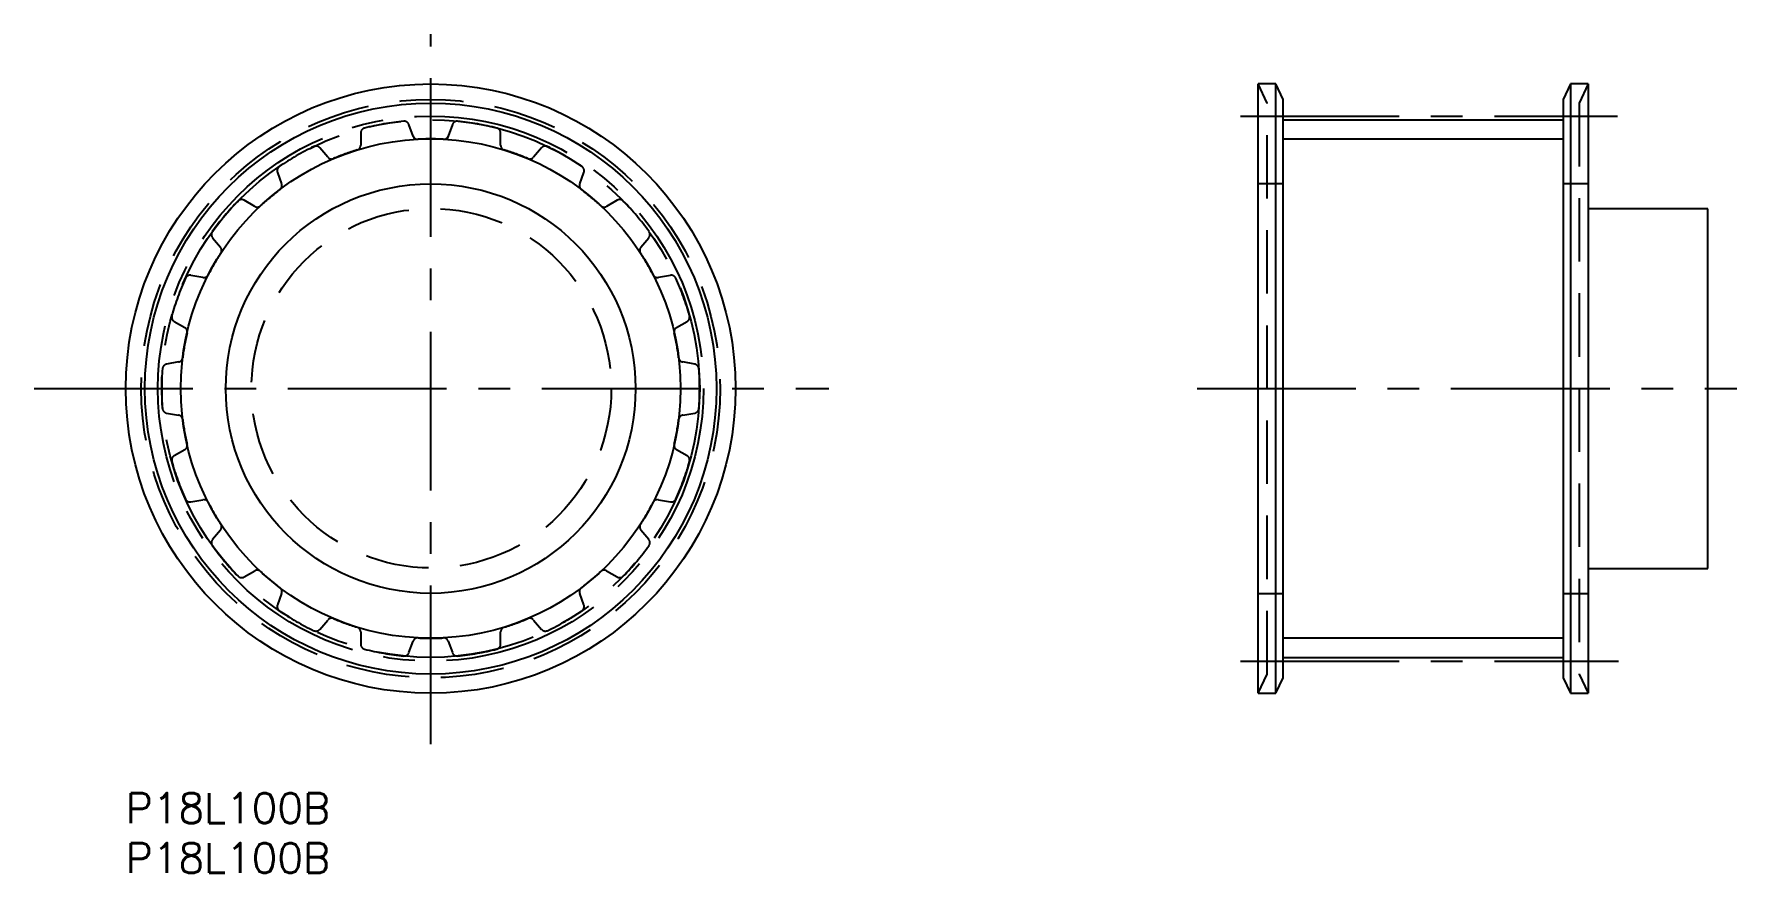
# Model space of a CAD drawing. Extents: x -9 to 161, y -8 to 76.
import ezdxf

# ---------------------------------------------------------------- set-up
doc = ezdxf.new("R2010")
doc.units = 0
doc.header["$LTSCALE"] = 0.5
for name, pattern in [('CENTER', [50.8, 31.75, -6.35, 6.35, -6.35]), ('DASHED', [19.05, 12.7, -6.35]), ('PHANTOM', [63.5, 31.75, -6.35, 6.35, -6.35, 6.35, -6.35])]:
    doc.linetypes.add(name, pattern=pattern)
for name, color, linetype in [('MSM_CENTER', 1, 'CENTER'), ('MSM_CONTINUOUS', 7, 'CONTINUOUS'), ('MSM_DASHED', 4, 'DASHED'), ('MSM_IMAGINARY', 6, 'PHANTOM'), ('MSM_NARROW', 5, 'CONTINUOUS'), ('MSM_PART_NUMBER', 7, 'CONTINUOUS')]:
    doc.layers.add(name, color=color, linetype=linetype)
doc.styles.get("Standard").update_dxf_attribs({"font": 'txt.shx', "height": 3, "bigfont": 'bigfont.shx'})

msp = doc.modelspace()

# ---------------------------------------------------------------- linework, layer by layer
at = {"layer": 'MSM_CENTER'}
for p, q in [((30.5, 4.91), (30.5, 76)), ((111.51, 67.78), (149.24, 67.78)), ((-9.18, 40.5), (70.33, 40.5)), ((107.17, 40.5), (161.18, 40.5)), ((111.51, 13.21), (149.32, 13.21))]:
    msp.add_line(p, q, dxfattribs=at)
msp.add_circle((30.5, 40.5), 27.29, dxfattribs=at)
at = {"layer": 'MSM_CONTINUOUS'}
for p, q in [((115.05, 71), (113.28, 71)), ((113.28, 10), (113.28, 71)), ((115.78, 69.45), (115.05, 71)), ((115.05, 10), (115.05, 71)), ((144.51, 71), (143.78, 69.45)), ((146.28, 71), (144.51, 71)), ((144.51, 71), (144.51, 10)), ((146.28, 71), (146.28, 10)), ((115.78, 11.55), (115.78, 69.45)), ((143.78, 69.45), (143.78, 11.55)), ((115.78, 67.4), (143.78, 67.4)), ((158.28, 58.5), (146.28, 58.5)), ((158.28, 22.5), (158.28, 58.5)), ((146.28, 22.5), (158.28, 22.5)), ((115.78, 13.59), (143.78, 13.59)), ((115.05, 10), (115.78, 11.55)), ((143.78, 11.55), (144.51, 10)), ((113.28, 10), (115.05, 10)), ((144.51, 10), (146.28, 10))]:
    msp.add_line(p, q, dxfattribs=at)
for radius in [30.5, 28.59, 20.5]:
    msp.add_circle((30.5, 40.5), radius, dxfattribs=at)
at = {"layer": 'MSM_DASHED'}
for p, q in [((114.18, 69.09), (113.28, 71)), ((146.28, 71), (145.38, 69.09)), ((114.18, 11.91), (114.18, 69.09)), ((145.38, 69.09), (145.38, 11.91)), ((28.75, 65.79), (28.33, 66.94)), ((32.67, 66.94), (32.25, 65.79)), ((23.5, 66.09), (23.5, 64.87)), ((37.5, 64.87), (37.5, 66.09)), ((20.2, 63.67), (19.42, 64.61)), ((41.58, 64.61), (40.8, 63.67)), ((15.17, 62.15), (15.59, 61)), ((45.41, 61), (45.83, 62.15)), ((115.78, 61), (113.28, 61)), ((146.28, 61), (143.78, 61)), ((12.9, 58.75), (11.84, 59.36)), ((49.16, 59.36), (48.1, 58.75)), ((8.68, 55.6), (9.47, 54.66)), ((51.53, 54.66), (52.32, 55.6)), ((7.72, 51.63), (6.51, 51.84)), ((54.49, 51.84), (53.28, 51.63)), ((4.84, 47.23), (5.9, 46.62)), ((55.1, 46.62), (56.16, 47.23)), ((5.29, 43.17), (4.08, 42.95)), ((56.92, 42.95), (55.71, 43.17)), ((4.08, 38.05), (5.29, 37.83)), ((55.71, 37.83), (56.92, 38.05)), ((5.9, 34.38), (4.84, 33.77)), ((56.16, 33.77), (55.1, 34.38)), ((6.51, 29.16), (7.72, 29.37)), ((53.28, 29.37), (54.49, 29.16)), ((9.47, 26.34), (8.68, 25.4)), ((52.32, 25.4), (51.53, 26.34)), ((11.84, 21.64), (12.9, 22.25)), ((48.1, 22.25), (49.16, 21.64)), ((15.59, 20), (15.17, 18.85)), ((45.83, 18.85), (45.41, 20)), ((113.28, 20), (115.78, 20)), ((143.78, 20), (146.28, 20)), ((19.42, 16.39), (20.2, 17.33)), ((40.8, 17.33), (41.58, 16.39)), ((23.5, 16.13), (23.5, 14.91)), ((37.5, 14.91), (37.5, 16.13)), ((28.33, 14.06), (28.75, 15.21)), ((32.25, 15.21), (32.67, 14.06)), ((113.28, 10), (114.18, 11.91)), ((145.38, 11.91), (146.28, 10))]:
    msp.add_line(p, q, dxfattribs=at)
for centre, radius in [((30.5, 40.5), 28.95), ((30.57, 40.53), 18)]:
    msp.add_circle(centre, radius, dxfattribs=at)
for centre, radius, start, end in [((24, 66.09), 0.5, 104.259, 180), ((30.5, 40.5), 26.91, 95.741, 104.259), ((27.86, 66.77), 0.5, 20, 95.741), ((33.14, 66.77), 0.5, 84.259, 160), ((30.5, 40.5), 26.91, 75.741, 84.259), ((37, 66.09), 0.5, 0, 75.741), ((30.5, 40.5), 26.91, 115.741, 124.259), ((19.03, 64.28), 0.5, 40, 115.741), ((23, 64.87), 0.5, 287.1168, 0), ((29.22, 65.96), 0.5, 200, 272.8832), ((30.5, 40.5), 25, 87.1168, 92.8832), ((31.78, 65.96), 0.5, 267.1168, 340), ((38, 64.87), 0.5, 180, 252.8832), ((41.97, 64.28), 0.5, 64.259, 140), ((30.5, 40.5), 26.91, 55.741, 64.259), ((20.59, 63.99), 0.5, 220, 292.8832), ((30.5, 40.5), 25, 107.1168, 112.8832), ((30.5, 40.5), 25, 67.1168, 72.8832), ((40.41, 63.99), 0.5, 247.1168, 320), ((15.64, 62.32), 0.5, 124.259, 200), ((45.36, 62.32), 0.5, 340, 55.741), ((30.5, 40.5), 25, 127.1168, 132.8832), ((15.12, 60.83), 0.5, 307.1168, 20), ((45.88, 60.83), 0.5, 160, 232.8832), ((30.5, 40.5), 25, 47.1168, 52.8832), ((30.5, 40.5), 26.91, 135.741, 144.259), ((11.59, 58.93), 0.5, 60, 135.741), ((13.15, 59.18), 0.5, 240, 312.8832), ((47.85, 59.18), 0.5, 227.1168, 300), ((49.41, 58.93), 0.5, 44.259, 120), ((30.5, 40.5), 26.91, 35.741, 44.259), ((9.07, 55.92), 0.5, 144.259, 220), ((9.09, 54.34), 0.5, 327.1168, 40), ((51.91, 54.34), 0.5, 140, 212.8832), ((51.93, 55.92), 0.5, 320, 35.741), ((30.5, 40.5), 25, 147.1168, 152.8832), ((30.5, 40.5), 25, 27.1168, 32.8832), ((30.5, 40.5), 26.91, 155.741, 164.259), ((6.43, 51.35), 0.5, 80, 155.741), ((7.81, 52.12), 0.5, 260, 332.8832), ((53.19, 52.12), 0.5, 207.1168, 280), ((54.57, 51.35), 0.5, 24.259, 100), ((30.5, 40.5), 26.91, 15.741, 24.259), ((5.09, 47.66), 0.5, 164.259, 240), ((55.91, 47.66), 0.5, 300, 15.741), ((30.5, 40.5), 25, 167.1168, 172.8832), ((5.65, 46.18), 0.5, 347.1168, 60), ((55.35, 46.18), 0.5, 120, 192.8832), ((30.5, 40.5), 25, 7.1168, 12.8832), ((4.17, 42.46), 0.5, 100, 175.741), ((5.2, 43.66), 0.5, 280, 352.8832), ((55.8, 43.66), 0.5, 187.1168, 260), ((56.83, 42.46), 0.5, 4.259, 80), ((30.5, 40.5), 26.91, 175.741, 184.259), ((30.5, 40.5), 26.91, 355.741, 4.259), ((4.17, 38.54), 0.5, 184.259, 260), ((5.2, 37.34), 0.5, 7.1168, 80), ((55.8, 37.34), 0.5, 100, 172.8832), ((56.83, 38.54), 0.5, 280, 355.741), ((30.5, 40.5), 25, 187.1168, 192.8832), ((30.5, 40.5), 25, 347.1168, 352.8832), ((5.65, 34.82), 0.5, 300, 12.8832), ((55.35, 34.82), 0.5, 167.1168, 240), ((5.09, 33.34), 0.5, 120, 195.741), ((30.5, 40.5), 26.91, 195.741, 204.259), ((30.5, 40.5), 26.91, 335.741, 344.259), ((55.91, 33.34), 0.5, 344.259, 60), ((6.43, 29.65), 0.5, 204.259, 280), ((7.81, 28.88), 0.5, 27.1168, 100), ((30.5, 40.5), 25, 207.1168, 212.8832), ((30.5, 40.5), 25, 327.1168, 332.8832), ((53.19, 28.88), 0.5, 80, 152.8832), ((54.57, 29.65), 0.5, 260, 335.741), ((9.09, 26.66), 0.5, 320, 32.8832), ((51.91, 26.66), 0.5, 147.1168, 220), ((9.07, 25.08), 0.5, 140, 215.741), ((30.5, 40.5), 26.91, 215.741, 224.259), ((30.5, 40.5), 26.91, 315.741, 324.259), ((51.93, 25.08), 0.5, 324.259, 40), ((13.15, 21.82), 0.5, 47.1168, 120), ((30.5, 40.5), 25, 227.1168, 232.8832), ((30.5, 40.5), 25, 307.1168, 312.8832), ((47.85, 21.82), 0.5, 60, 132.8832), ((11.59, 22.07), 0.5, 224.259, 300), ((15.12, 20.17), 0.5, 340, 52.8832), ((45.88, 20.17), 0.5, 127.1168, 200), ((49.41, 22.07), 0.5, 240, 315.741), ((15.64, 18.68), 0.5, 160, 235.741), ((45.36, 18.68), 0.5, 304.259, 20), ((30.5, 40.5), 26.91, 235.741, 244.259), ((20.59, 17.01), 0.5, 67.1168, 140), ((30.5, 40.5), 25, 247.1168, 252.8832), ((30.5, 40.5), 25, 287.1168, 292.8832), ((40.41, 17.01), 0.5, 40, 112.8832), ((30.5, 40.5), 26.91, 295.741, 304.259), ((19.03, 16.72), 0.5, 244.259, 320), ((23, 16.13), 0.5, 0, 72.8832), ((29.22, 15.04), 0.5, 87.1168, 160), ((30.5, 40.5), 25, 267.1168, 272.8832), ((31.78, 15.04), 0.5, 20, 92.8832), ((38, 16.13), 0.5, 107.1168, 180), ((41.97, 16.72), 0.5, 220, 295.741), ((24, 14.91), 0.5, 180, 255.741), ((30.5, 40.5), 26.91, 255.741, 264.259), ((27.86, 14.23), 0.5, 264.259, 340), ((33.14, 14.23), 0.5, 200, 275.741), ((30.5, 40.5), 26.91, 275.741, 284.259), ((37, 14.91), 0.5, 284.259, 0)]:
    msp.add_arc(centre, radius, start, end, dxfattribs=at)
at = {"layer": 'MSM_IMAGINARY'}
msp.add_circle((30.5, 40.5), 26.91, dxfattribs=at)
at = {"layer": 'MSM_NARROW'}
for p, q in [((28.75, 65.79), (28.87, 65.44)), ((32.25, 65.79), (32.12, 65.44)), ((143.78, 65.49), (115.78, 65.49)), ((143.78, 15.5), (115.78, 15.5))]:
    msp.add_line(p, q, dxfattribs=at)
msp.add_circle((30.5, 40.5), 25, dxfattribs=at)

# ---------------------------------------------------------------- texts
at = {"layer": 'MSM_PART_NUMBER'}
for p in [(0, -3), (0, -8)]:
    msp.add_text('P18L100B', height=3, dxfattribs=at).set_placement(p)

doc.saveas('drawing.dxf')
